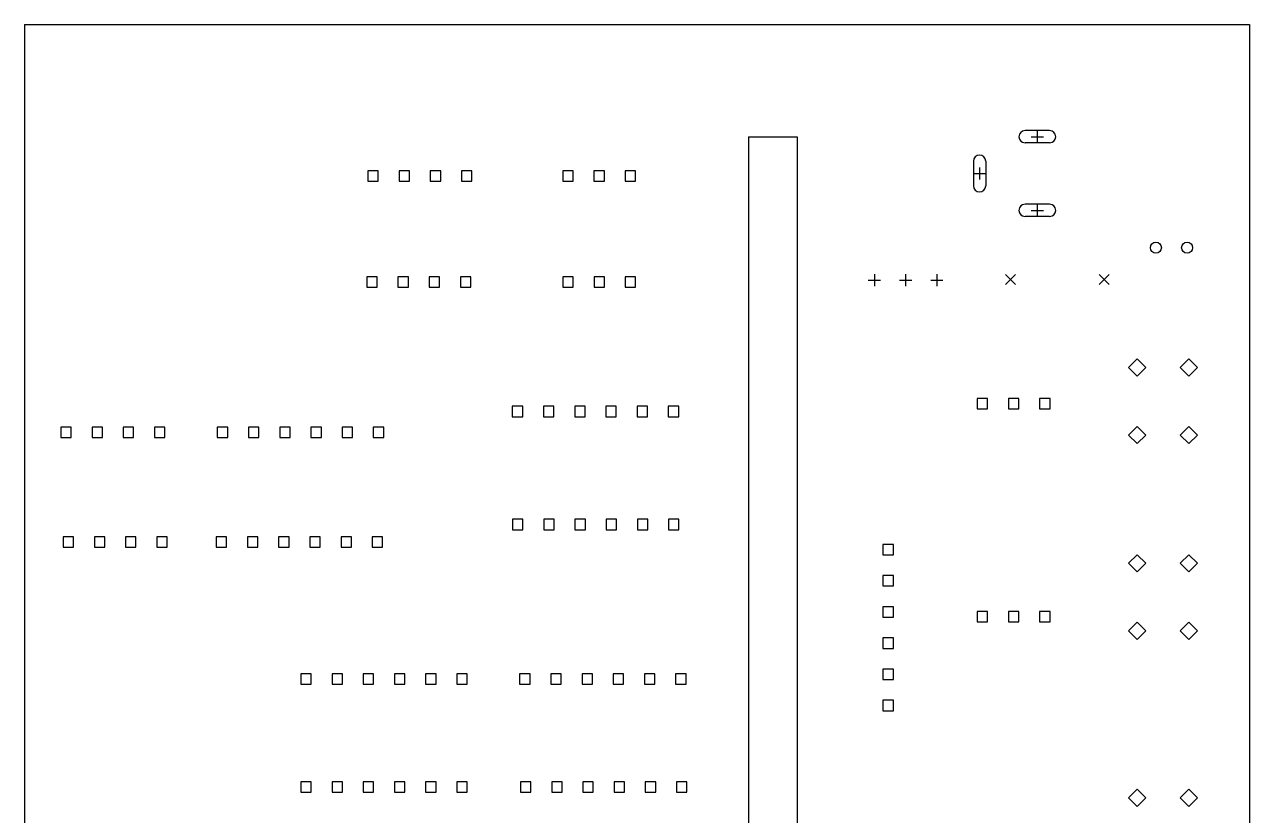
# Model space of a CAD drawing. Extents: x 37 to 138, y -165 to -40.
# Drawn here: x 38.5 to 138.2, y -104.5 to -40 of the extents above; entities that cross this region are included whole.
import ezdxf

# ---------------------------------------------------------------- set-up
doc = ezdxf.new("R2010")
doc.units = 0
doc.layers.add('BLACK', color=7, linetype='CONTINUOUS')

msp = doc.modelspace()

# ---------------------------------------------------------------- linework, layer by layer
at = {"layer": 'BLACK', "linetype": 'CONTINUOUS'}
for p, q in [((38.5064, -40.0304), (38.5064, -137.211)), ((38.5064, -40.0304), (138.227, -40.0304)), ((138.227, -40.0304), (138.227, -137.211)), ((121.955, -48.6688), (119.955, -48.6688)), ((120.955, -48.6688), (120.955, -49.6688)), ((97.4344, -49.1744), (97.4344, -127.813)), ((97.4344, -49.1744), (101.397, -49.1744)), ((101.397, -49.1744), (101.397, -127.813)), ((121.955, -49.6688), (119.955, -49.6688)), ((120.455, -49.1688), (121.455, -49.1688)), ((115.755, -51.1688), (115.755, -53.1688)), ((116.255, -51.6688), (116.255, -52.6688)), ((116.755, -51.1688), (116.755, -53.1688)), ((67.3063, -51.9445), (66.4577, -51.9445)), ((66.4577, -51.9445), (66.4577, -52.7931)), ((66.4577, -52.7931), (67.3063, -52.7931)), ((67.3063, -52.7931), (67.3063, -51.9445)), ((69.8463, -51.9445), (68.9977, -51.9445)), ((68.9977, -51.9445), (68.9977, -52.7931)), ((68.9977, -52.7931), (69.8463, -52.7931)), ((69.8463, -52.7931), (69.8463, -51.9445)), ((72.3863, -51.9445), (71.5377, -51.9445)), ((71.5377, -51.9445), (71.5377, -52.7931)), ((71.5377, -52.7931), (72.3863, -52.7931)), ((72.3863, -52.7931), (72.3863, -51.9445)), ((74.9263, -51.9445), (74.0777, -51.9445)), ((74.0777, -51.9445), (74.0777, -52.7931)), ((74.0777, -52.7931), (74.9263, -52.7931)), ((74.9263, -52.7931), (74.9263, -51.9445)), ((83.1739, -51.9445), (82.3253, -51.9445)), ((82.3253, -51.9445), (82.3253, -52.7931)), ((82.3253, -52.7931), (83.1739, -52.7931)), ((83.1739, -52.7931), (83.1739, -51.9445)), ((85.7139, -51.9445), (84.8653, -51.9445)), ((84.8653, -51.9445), (84.8653, -52.7931)), ((84.8653, -52.7931), (85.7139, -52.7931)), ((85.7139, -52.7931), (85.7139, -51.9445)), ((88.2539, -51.9445), (87.4053, -51.9445)), ((87.4053, -51.9445), (87.4053, -52.7931)), ((87.4053, -52.7931), (88.2539, -52.7931)), ((88.2539, -52.7931), (88.2539, -51.9445)), ((115.755, -52.1688), (116.755, -52.1688)), ((121.955, -54.6688), (119.955, -54.6688)), ((120.955, -54.6688), (120.955, -55.6688)), ((121.955, -55.6688), (119.955, -55.6688)), ((120.455, -55.1688), (121.455, -55.1688)), ((67.2163, -60.5865), (66.3677, -60.5865)), ((66.3677, -60.5865), (66.3677, -61.4351)), ((67.2163, -61.4351), (67.2163, -60.5865)), ((69.7563, -60.5865), (68.9077, -60.5865)), ((68.9077, -60.5865), (68.9077, -61.4351)), ((69.7563, -61.4351), (69.7563, -60.5865)), ((72.2963, -60.5865), (71.4477, -60.5865)), ((71.4477, -60.5865), (71.4477, -61.4351)), ((72.2963, -61.4351), (72.2963, -60.5865)), ((74.8363, -60.5865), (73.9877, -60.5865)), ((73.9877, -60.5865), (73.9877, -61.4351)), ((74.8363, -61.4351), (74.8363, -60.5865)), ((83.1775, -60.5865), (82.3289, -60.5865)), ((82.3289, -60.5865), (82.3289, -61.4351)), ((83.1775, -61.4351), (83.1775, -60.5865)), ((85.7175, -60.5865), (84.8689, -60.5865)), ((84.8689, -60.5865), (84.8689, -61.4351)), ((85.7175, -61.4351), (85.7175, -60.5865)), ((88.2575, -60.5865), (87.4089, -60.5865)), ((87.4089, -60.5865), (87.4089, -61.4351)), ((88.2575, -61.4351), (88.2575, -60.5865)), ((107.696, -60.3584), (107.696, -61.3584)), ((110.236, -60.3584), (110.236, -61.3584)), ((112.776, -60.3584), (112.776, -61.3584)), ((118.37, -60.4076), (119.17, -61.2076)), ((119.17, -60.4076), (118.37, -61.2076)), ((125.99, -60.4076), (126.79, -61.2076)), ((126.79, -60.4076), (125.99, -61.2076)), ((66.3677, -61.4351), (67.2163, -61.4351)), ((68.9077, -61.4351), (69.7563, -61.4351)), ((71.4477, -61.4351), (72.2963, -61.4351)), ((73.9877, -61.4351), (74.8363, -61.4351)), ((82.3289, -61.4351), (83.1775, -61.4351)), ((84.8689, -61.4351), (85.7175, -61.4351)), ((87.4089, -61.4351), (88.2575, -61.4351)), ((107.196, -60.8584), (108.196, -60.8584)), ((109.736, -60.8584), (110.736, -60.8584)), ((112.276, -60.8584), (113.276, -60.8584)), ((129.083, -67.2704), (128.383, -67.9704)), ((129.783, -67.9704), (129.083, -67.2704)), ((133.283, -67.2704), (132.583, -67.9704)), ((133.983, -67.9704), (133.283, -67.2704)), ((128.383, -67.9704), (129.083, -68.6704)), ((129.083, -68.6704), (129.783, -67.9704)), ((132.583, -67.9704), (133.283, -68.6704)), ((133.283, -68.6704), (133.983, -67.9704)), ((116.908, -70.4925), (116.06, -70.4925)), ((116.06, -70.4925), (116.06, -71.3411)), ((116.908, -71.3411), (116.908, -70.4925)), ((119.448, -70.4925), (118.6, -70.4925)), ((118.6, -70.4925), (118.6, -71.3411)), ((119.448, -71.3411), (119.448, -70.4925)), ((121.988, -70.4925), (121.14, -70.4925)), ((121.14, -70.4925), (121.14, -71.3411)), ((121.988, -71.3411), (121.988, -70.4925)), ((79.0639, -71.1321), (78.2153, -71.1321)), ((78.2153, -71.1321), (78.2153, -71.9807)), ((79.0639, -71.9807), (79.0639, -71.1321)), ((81.6039, -71.1321), (80.7553, -71.1321)), ((80.7553, -71.1321), (80.7553, -71.9807)), ((81.6039, -71.9807), (81.6039, -71.1321)), ((84.1439, -71.1321), (83.2953, -71.1321)), ((83.2953, -71.1321), (83.2953, -71.9807)), ((84.1439, -71.9807), (84.1439, -71.1321)), ((86.6839, -71.1321), (85.8353, -71.1321)), ((85.8353, -71.1321), (85.8353, -71.9807)), ((86.6839, -71.9807), (86.6839, -71.1321)), ((89.2239, -71.1321), (88.3753, -71.1321)), ((88.3753, -71.1321), (88.3753, -71.9807)), ((89.2239, -71.9807), (89.2239, -71.1321)), ((91.7639, -71.1321), (90.9153, -71.1321)), ((90.9153, -71.1321), (90.9153, -71.9807)), ((91.7639, -71.9807), (91.7639, -71.1321)), ((116.06, -71.3411), (116.908, -71.3411)), ((118.6, -71.3411), (119.448, -71.3411)), ((121.14, -71.3411), (121.988, -71.3411)), ((78.2153, -71.9807), (79.0639, -71.9807)), ((80.7553, -71.9807), (81.6039, -71.9807)), ((83.2953, -71.9807), (84.1439, -71.9807)), ((85.8353, -71.9807), (86.6839, -71.9807)), ((88.3753, -71.9807), (89.2239, -71.9807)), ((90.9153, -71.9807), (91.7639, -71.9807)), ((129.083, -72.7704), (128.383, -73.4704)), ((129.783, -73.4704), (129.083, -72.7704)), ((133.283, -72.7704), (132.583, -73.4704)), ((133.983, -73.4704), (133.283, -72.7704)), ((42.3127, -72.8269), (41.4641, -72.8269)), ((41.4641, -72.8269), (41.4641, -73.6755)), ((41.4641, -73.6755), (42.3127, -73.6755)), ((42.3127, -73.6755), (42.3127, -72.8269)), ((44.8527, -72.8269), (44.0041, -72.8269)), ((44.0041, -72.8269), (44.0041, -73.6755)), ((44.0041, -73.6755), (44.8527, -73.6755)), ((44.8527, -73.6755), (44.8527, -72.8269)), ((47.3927, -72.8269), (46.5441, -72.8269)), ((46.5441, -72.8269), (46.5441, -73.6755)), ((46.5441, -73.6755), (47.3927, -73.6755)), ((47.3927, -73.6755), (47.3927, -72.8269)), ((49.9327, -72.8269), (49.0841, -72.8269)), ((49.0841, -72.8269), (49.0841, -73.6755)), ((49.0841, -73.6755), (49.9327, -73.6755)), ((49.9327, -73.6755), (49.9327, -72.8269)), ((55.0507, -72.8269), (54.2021, -72.8269)), ((54.2021, -72.8269), (54.2021, -73.6755)), ((54.2021, -73.6755), (55.0507, -73.6755)), ((55.0507, -73.6755), (55.0507, -72.8269)), ((57.5907, -72.8269), (56.7421, -72.8269)), ((56.7421, -72.8269), (56.7421, -73.6755)), ((56.7421, -73.6755), (57.5907, -73.6755)), ((57.5907, -73.6755), (57.5907, -72.8269)), ((60.1307, -72.8269), (59.2821, -72.8269)), ((59.2821, -72.8269), (59.2821, -73.6755)), ((59.2821, -73.6755), (60.1307, -73.6755)), ((60.1307, -73.6755), (60.1307, -72.8269)), ((62.6707, -72.8269), (61.8221, -72.8269)), ((61.8221, -72.8269), (61.8221, -73.6755)), ((61.8221, -73.6755), (62.6707, -73.6755)), ((62.6707, -73.6755), (62.6707, -72.8269)), ((65.2107, -72.8269), (64.3621, -72.8269)), ((64.3621, -72.8269), (64.3621, -73.6755)), ((64.3621, -73.6755), (65.2107, -73.6755)), ((65.2107, -73.6755), (65.2107, -72.8269)), ((67.7507, -72.8269), (66.9021, -72.8269)), ((66.9021, -72.8269), (66.9021, -73.6755)), ((66.9021, -73.6755), (67.7507, -73.6755)), ((67.7507, -73.6755), (67.7507, -72.8269)), ((128.383, -73.4704), (129.083, -74.1704)), ((129.083, -74.1704), (129.783, -73.4704)), ((132.583, -73.4704), (133.283, -74.1704)), ((133.283, -74.1704), (133.983, -73.4704)), ((79.0839, -80.3321), (78.2353, -80.3321)), ((78.2353, -80.3321), (78.2353, -81.1807)), ((79.0839, -81.1807), (79.0839, -80.3321)), ((81.6239, -80.3321), (80.7753, -80.3321)), ((80.7753, -80.3321), (80.7753, -81.1807)), ((81.6239, -81.1807), (81.6239, -80.3321)), ((84.1639, -80.3321), (83.3153, -80.3321)), ((83.3153, -80.3321), (83.3153, -81.1807)), ((84.1639, -81.1807), (84.1639, -80.3321)), ((86.7039, -80.3321), (85.8553, -80.3321)), ((85.8553, -80.3321), (85.8553, -81.1807)), ((86.7039, -81.1807), (86.7039, -80.3321)), ((89.2439, -80.3321), (88.3953, -80.3321)), ((88.3953, -80.3321), (88.3953, -81.1807)), ((89.2439, -81.1807), (89.2439, -80.3321)), ((91.7839, -80.3321), (90.9353, -80.3321)), ((90.9353, -80.3321), (90.9353, -81.1807)), ((91.7839, -81.1807), (91.7839, -80.3321)), ((42.5027, -81.7569), (41.6541, -81.7569)), ((41.6541, -81.7569), (41.6541, -82.6055)), ((42.5027, -82.6055), (42.5027, -81.7569)), ((45.0427, -81.7569), (44.1941, -81.7569)), ((44.1941, -81.7569), (44.1941, -82.6055)), ((45.0427, -82.6055), (45.0427, -81.7569)), ((47.5827, -81.7569), (46.7341, -81.7569)), ((46.7341, -81.7569), (46.7341, -82.6055)), ((47.5827, -82.6055), (47.5827, -81.7569)), ((50.1227, -81.7569), (49.2741, -81.7569)), ((49.2741, -81.7569), (49.2741, -82.6055)), ((50.1227, -82.6055), (50.1227, -81.7569)), ((54.9607, -81.7569), (54.1121, -81.7569)), ((54.1121, -81.7569), (54.1121, -82.6055)), ((54.9607, -82.6055), (54.9607, -81.7569)), ((57.5007, -81.7569), (56.6521, -81.7569)), ((56.6521, -81.7569), (56.6521, -82.6055)), ((57.5007, -82.6055), (57.5007, -81.7569)), ((60.0407, -81.7569), (59.1921, -81.7569)), ((59.1921, -81.7569), (59.1921, -82.6055)), ((60.0407, -82.6055), (60.0407, -81.7569)), ((62.5807, -81.7569), (61.7321, -81.7569)), ((61.7321, -81.7569), (61.7321, -82.6055)), ((62.5807, -82.6055), (62.5807, -81.7569)), ((65.1207, -81.7569), (64.2721, -81.7569)), ((64.2721, -81.7569), (64.2721, -82.6055)), ((65.1207, -82.6055), (65.1207, -81.7569)), ((67.6607, -81.7569), (66.8121, -81.7569)), ((66.8121, -81.7569), (66.8121, -82.6055)), ((67.6607, -82.6055), (67.6607, -81.7569)), ((78.2353, -81.1807), (79.0839, -81.1807)), ((80.7753, -81.1807), (81.6239, -81.1807)), ((83.3153, -81.1807), (84.1639, -81.1807)), ((85.8553, -81.1807), (86.7039, -81.1807)), ((88.3953, -81.1807), (89.2439, -81.1807)), ((90.9353, -81.1807), (91.7839, -81.1807)), ((41.6541, -82.6055), (42.5027, -82.6055)), ((44.1941, -82.6055), (45.0427, -82.6055)), ((46.7341, -82.6055), (47.5827, -82.6055)), ((49.2741, -82.6055), (50.1227, -82.6055)), ((54.1121, -82.6055), (54.9607, -82.6055)), ((56.6521, -82.6055), (57.5007, -82.6055)), ((59.1921, -82.6055), (60.0407, -82.6055)), ((61.7321, -82.6055), (62.5807, -82.6055)), ((64.2721, -82.6055), (65.1207, -82.6055)), ((66.8121, -82.6055), (67.6607, -82.6055)), ((109.238, -82.3797), (108.39, -82.3797)), ((108.39, -82.3797), (108.39, -83.2283)), ((109.238, -83.2283), (109.238, -82.3797)), ((108.39, -83.2283), (109.238, -83.2283)), ((129.083, -83.2216), (128.383, -83.9216)), ((129.783, -83.9216), (129.083, -83.2216)), ((133.283, -83.2216), (132.583, -83.9216)), ((133.983, -83.9216), (133.283, -83.2216)), ((128.383, -83.9216), (129.083, -84.6216)), ((129.083, -84.6216), (129.783, -83.9216)), ((132.583, -83.9216), (133.283, -84.6216)), ((133.283, -84.6216), (133.983, -83.9216)), ((109.238, -84.9197), (108.39, -84.9197)), ((108.39, -84.9197), (108.39, -85.7683)), ((109.238, -85.7683), (109.238, -84.9197)), ((108.39, -85.7683), (109.238, -85.7683)), ((109.238, -87.4597), (108.39, -87.4597)), ((108.39, -87.4597), (108.39, -88.3083)), ((109.238, -88.3083), (109.238, -87.4597)), ((108.39, -88.3083), (109.238, -88.3083)), ((116.908, -87.8492), (116.06, -87.8492)), ((116.06, -87.8492), (116.06, -88.6978)), ((116.06, -88.6978), (116.908, -88.6978)), ((116.908, -88.6978), (116.908, -87.8492)), ((119.448, -87.8492), (118.6, -87.8492)), ((118.6, -87.8492), (118.6, -88.6978)), ((118.6, -88.6978), (119.448, -88.6978)), ((119.448, -88.6978), (119.448, -87.8492)), ((121.988, -87.8492), (121.14, -87.8492)), ((121.14, -87.8492), (121.14, -88.6978)), ((121.14, -88.6978), (121.988, -88.6978)), ((121.988, -88.6978), (121.988, -87.8492)), ((129.083, -88.7216), (128.383, -89.4216)), ((129.783, -89.4216), (129.083, -88.7216)), ((133.283, -88.7216), (132.583, -89.4216)), ((133.983, -89.4216), (133.283, -88.7216)), ((128.383, -89.4216), (129.083, -90.1216)), ((129.083, -90.1216), (129.783, -89.4216)), ((132.583, -89.4216), (133.283, -90.1216)), ((133.283, -90.1216), (133.983, -89.4216)), ((109.238, -89.9997), (108.39, -89.9997)), ((108.39, -89.9997), (108.39, -90.8483)), ((109.238, -90.8483), (109.238, -89.9997)), ((108.39, -90.8483), (109.238, -90.8483)), ((109.238, -92.5397), (108.39, -92.5397)), ((108.39, -92.5397), (108.39, -93.3883)), ((109.238, -93.3883), (109.238, -92.5397)), ((61.8487, -92.9213), (61.0001, -92.9213)), ((61.0001, -92.9213), (61.0001, -93.7699)), ((61.8487, -93.7699), (61.8487, -92.9213)), ((64.3887, -92.9213), (63.5401, -92.9213)), ((63.5401, -92.9213), (63.5401, -93.7699)), ((64.3887, -93.7699), (64.3887, -92.9213)), ((66.9287, -92.9213), (66.0801, -92.9213)), ((66.0801, -92.9213), (66.0801, -93.7699)), ((66.9287, -93.7699), (66.9287, -92.9213)), ((69.4687, -92.9213), (68.6201, -92.9213)), ((68.6201, -92.9213), (68.6201, -93.7699)), ((69.4687, -93.7699), (69.4687, -92.9213)), ((72.0087, -92.9213), (71.1601, -92.9213)), ((71.1601, -92.9213), (71.1601, -93.7699)), ((72.0087, -93.7699), (72.0087, -92.9213)), ((74.5487, -92.9213), (73.7001, -92.9213)), ((73.7001, -92.9213), (73.7001, -93.7699)), ((74.5487, -93.7699), (74.5487, -92.9213)), ((79.6603, -92.9213), (78.8117, -92.9213)), ((78.8117, -92.9213), (78.8117, -93.7699)), ((79.6603, -93.7699), (79.6603, -92.9213)), ((82.2003, -92.9213), (81.3517, -92.9213)), ((81.3517, -92.9213), (81.3517, -93.7699)), ((82.2003, -93.7699), (82.2003, -92.9213)), ((84.7403, -92.9213), (83.8917, -92.9213)), ((83.8917, -92.9213), (83.8917, -93.7699)), ((84.7403, -93.7699), (84.7403, -92.9213)), ((87.2803, -92.9213), (86.4317, -92.9213)), ((86.4317, -92.9213), (86.4317, -93.7699)), ((87.2803, -93.7699), (87.2803, -92.9213)), ((89.8203, -92.9213), (88.9717, -92.9213)), ((88.9717, -92.9213), (88.9717, -93.7699)), ((89.8203, -93.7699), (89.8203, -92.9213)), ((92.3603, -92.9213), (91.5117, -92.9213)), ((91.5117, -92.9213), (91.5117, -93.7699)), ((92.3603, -93.7699), (92.3603, -92.9213)), ((108.39, -93.3883), (109.238, -93.3883)), ((61.0001, -93.7699), (61.8487, -93.7699)), ((63.5401, -93.7699), (64.3887, -93.7699)), ((66.0801, -93.7699), (66.9287, -93.7699)), ((68.6201, -93.7699), (69.4687, -93.7699)), ((71.1601, -93.7699), (72.0087, -93.7699)), ((73.7001, -93.7699), (74.5487, -93.7699)), ((78.8117, -93.7699), (79.6603, -93.7699)), ((81.3517, -93.7699), (82.2003, -93.7699)), ((83.8917, -93.7699), (84.7403, -93.7699)), ((86.4317, -93.7699), (87.2803, -93.7699)), ((88.9717, -93.7699), (89.8203, -93.7699)), ((91.5117, -93.7699), (92.3603, -93.7699)), ((109.238, -95.0797), (108.39, -95.0797)), ((108.39, -95.0797), (108.39, -95.9283)), ((109.238, -95.9283), (109.238, -95.0797)), ((108.39, -95.9283), (109.238, -95.9283)), ((61.8487, -101.712), (61.0001, -101.712)), ((61.0001, -101.712), (61.0001, -102.56)), ((61.8487, -102.56), (61.8487, -101.712)), ((64.3887, -101.712), (63.5401, -101.712)), ((63.5401, -101.712), (63.5401, -102.56)), ((64.3887, -102.56), (64.3887, -101.712)), ((66.9287, -101.712), (66.0801, -101.712)), ((66.0801, -101.712), (66.0801, -102.56)), ((66.9287, -102.56), (66.9287, -101.712)), ((69.4687, -101.712), (68.6201, -101.712)), ((68.6201, -101.712), (68.6201, -102.56)), ((69.4687, -102.56), (69.4687, -101.712)), ((72.0087, -101.712), (71.1601, -101.712)), ((71.1601, -101.712), (71.1601, -102.56)), ((72.0087, -102.56), (72.0087, -101.712)), ((74.5487, -101.712), (73.7001, -101.712)), ((73.7001, -101.712), (73.7001, -102.56)), ((74.5487, -102.56), (74.5487, -101.712)), ((79.7303, -101.712), (78.8817, -101.712)), ((78.8817, -101.712), (78.8817, -102.56)), ((79.7303, -102.56), (79.7303, -101.712)), ((82.2703, -101.712), (81.4217, -101.712)), ((81.4217, -101.712), (81.4217, -102.56)), ((82.2703, -102.56), (82.2703, -101.712)), ((84.8103, -101.712), (83.9617, -101.712)), ((83.9617, -101.712), (83.9617, -102.56)), ((84.8103, -102.56), (84.8103, -101.712)), ((87.3503, -101.712), (86.5017, -101.712)), ((86.5017, -101.712), (86.5017, -102.56)), ((87.3503, -102.56), (87.3503, -101.712)), ((89.8903, -101.712), (89.0417, -101.712)), ((89.0417, -101.712), (89.0417, -102.56)), ((89.8903, -102.56), (89.8903, -101.712)), ((92.4303, -101.712), (91.5817, -101.712)), ((91.5817, -101.712), (91.5817, -102.56)), ((92.4303, -102.56), (92.4303, -101.712)), ((61.0001, -102.56), (61.8487, -102.56)), ((63.5401, -102.56), (64.3887, -102.56)), ((66.0801, -102.56), (66.9287, -102.56)), ((68.6201, -102.56), (69.4687, -102.56)), ((71.1601, -102.56), (72.0087, -102.56)), ((73.7001, -102.56), (74.5487, -102.56)), ((78.8817, -102.56), (79.7303, -102.56)), ((81.4217, -102.56), (82.2703, -102.56)), ((83.9617, -102.56), (84.8103, -102.56)), ((86.5017, -102.56), (87.3503, -102.56)), ((89.0417, -102.56), (89.8903, -102.56)), ((91.5817, -102.56), (92.4303, -102.56)), ((129.083, -102.322), (128.383, -103.022)), ((129.783, -103.022), (129.083, -102.322)), ((133.283, -102.322), (132.583, -103.022)), ((133.983, -103.022), (133.283, -102.322)), ((128.383, -103.022), (129.083, -103.722)), ((129.083, -103.722), (129.783, -103.022)), ((132.583, -103.022), (133.283, -103.722)), ((133.283, -103.722), (133.983, -103.022))]:
    msp.add_line(p, q, dxfattribs=at)
at = {"layer": 'BLACK'}
for centre in [(130.607, -58.2168), (133.147, -58.2168)]:
    msp.add_circle(centre, 0.45, dxfattribs=at)
for centre, start, end in [((119.955, -49.1688), 450, 630), ((121.955, -49.1688), 270, 450), ((116.255, -51.1688), 0, 180), ((116.255, -53.1688), 180, 360), ((119.955, -55.1688), 450, 630), ((121.955, -55.1688), 270, 450)]:
    msp.add_arc(centre, 0.5, start, end, dxfattribs=at)

doc.saveas('drawing.dxf')
